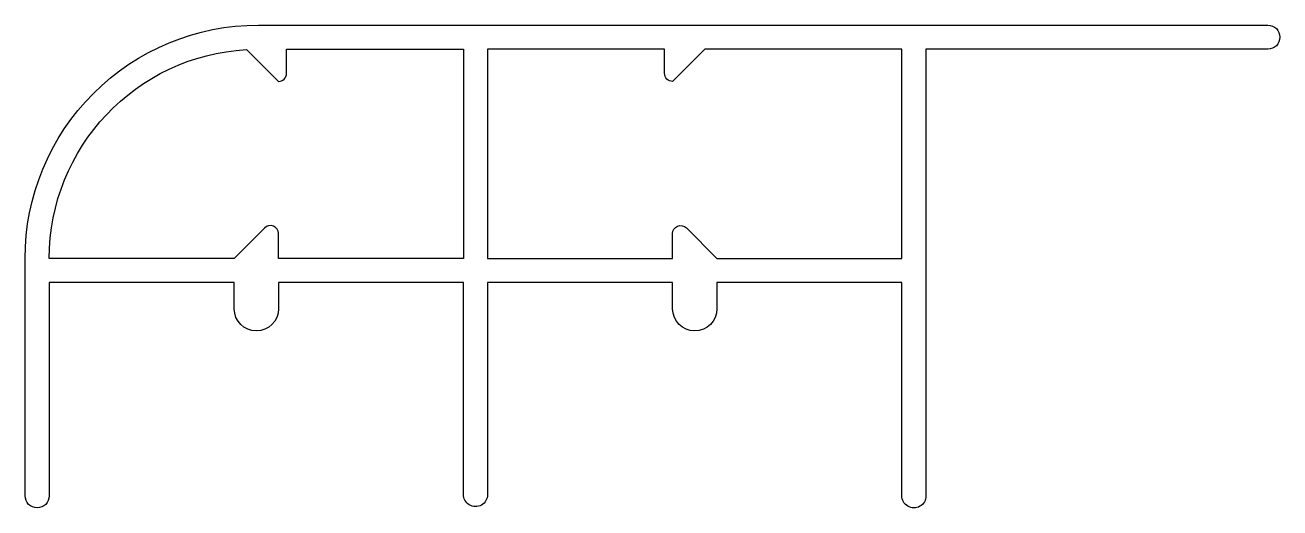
# Model space of a CAD drawing. Extents: x 1404.7 to 1482.7, y -30.9 to -0.9.
import ezdxf

# ---------------------------------------------------------------- set-up
doc = ezdxf.new("R2010")
doc.units = 0
doc.header["$LTSCALE"] = 15
doc.layers.get('0').update_dxf_attribs({"linetype": 'CONTINUOUS'})

msp = doc.modelspace()

# ---------------------------------------------------------------- linework, layer by layer
at = {"color": 0, "ltscale": 0.05}
for points in [[(1404.729, -30.121), (1404.729, -15.373, -0.414214), (1419.229, -0.873), (1481.979, -0.873, -1), (1481.979, -2.373), (1460.729, -2.373), (1460.729, -30.123, -1.005808), (1459.229, -30.115), (1459.229, -16.873), (1447.729, -16.873), (1447.729, -18.498, -1), (1444.979, -18.498), (1444.979, -16.873), (1433.479, -16.873), (1433.479, -30.045, -1.015805), (1431.979, -30.022), (1431.979, -16.874), (1420.479, -16.873), (1420.479, -18.498, -1), (1417.729, -18.498), (1417.729, -16.873), (1406.229, -16.873), (1406.229, -30.123, -1), (1404.729, -30.123, -1)], [(1431.979, -2.373), (1431.979, -15.373), (1420.479, -15.373), (1420.479, -13.831, 0.680464), (1419.614, -13.489), (1417.729, -15.373), (1406.229, -15.373, -0.397863), (1418.5, -2.394), (1420.479, -4.373, 0.414214), (1420.979, -3.873), (1420.979, -2.373), (1431.979, -2.373)], [(1433.479, -2.373), (1433.479, -15.373), (1444.979, -15.373), (1444.979, -13.831, -0.668179), (1445.833, -13.477), (1447.729, -15.373), (1459.229, -15.373), (1459.229, -2.373), (1446.979, -2.373), (1444.979, -4.373, -0.414214), (1444.479, -3.873), (1444.479, -2.373), (1433.479, -2.373)]]:
    msp.add_lwpolyline(points, format="xyb", dxfattribs=at)

doc.saveas('drawing.dxf')
